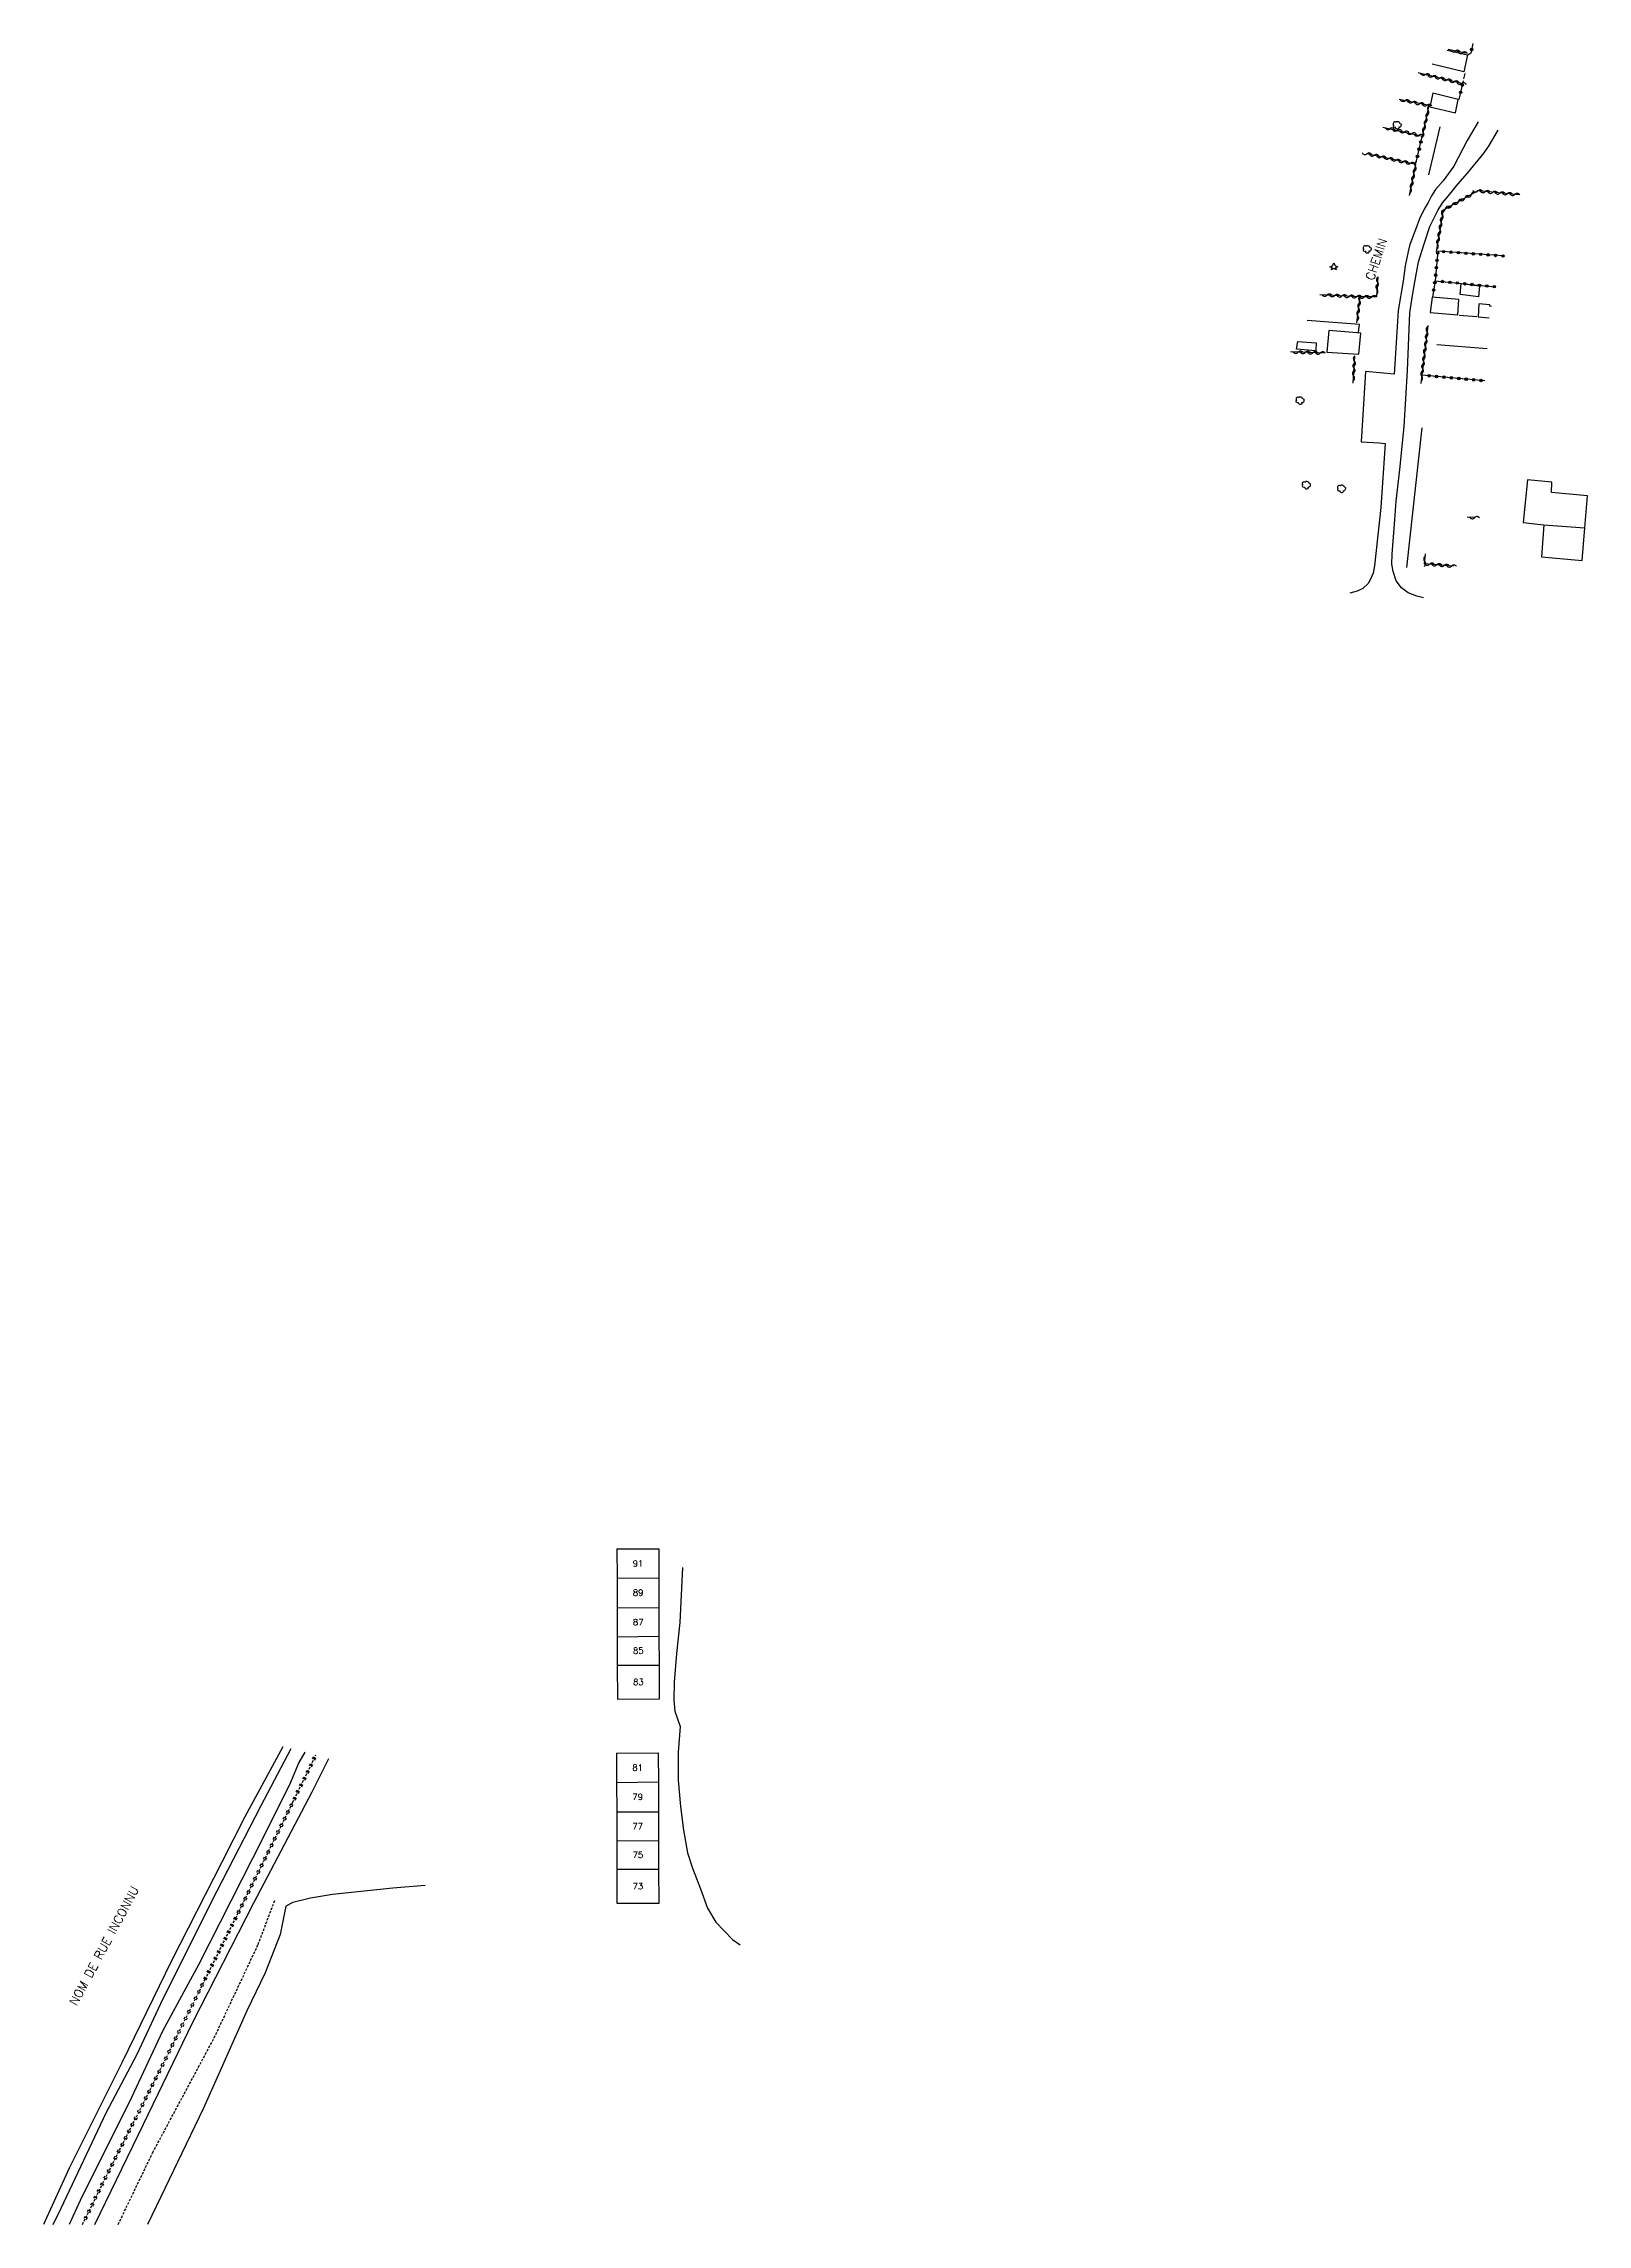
# Model space of a CAD drawing. Header units: millimetres. Extents: x 113146 to 114000, y 125000 to 125994.
# Drawn here: x 113200.4 to 113511.8, y 125000 to 125440 of the extents above; entities that cross this region are included whole.
import ezdxf
from ezdxf.enums import TextEntityAlignment as Align

# ---------------------------------------------------------------- set-up
doc = ezdxf.new("R2010")
doc.units = ezdxf.units.MM
doc.linetypes.add('DASHED', pattern=[0.75, 0.5, -0.25])
doc.layers.get('0').update_dxf_attribs({"linetype": 'CONTINUOUS'})
for name, color, linetype in [('W0008', 7, 'CONTINUOUS'), ('W0070', 7, 'DASHED'), ('W0071', 7, 'CONTINUOUS'), ('W0100', 7, 'CONTINUOUS'), ('W0101', 7, 'CONTINUOUS'), ('W0104', 1, 'CONTINUOUS'), ('W0211', 2, 'CONTINUOUS'), ('W0214', 2, 'CONTINUOUS'), ('W0220', 5, 'DASHED'), ('W0240', 7, 'CONTINUOUS'), ('W0300', 7, 'CONTINUOUS'), ('W0303', 7, 'CONTINUOUS'), ('W0310', 3, 'CONTINUOUS'), ('W0323', 7, 'CONTINUOUS'), ('W0330', 7, 'CONTINUOUS'), ('W0989', 7, 'CONTINUOUS'), ('W0991', 7, 'CONTINUOUS'), ('W1102', 7, 'CONTINUOUS')]:
    doc.layers.add(name, color=color, linetype=linetype)
doc.styles.get("Standard").update_dxf_attribs({"font": 'romans.shx', "width": 0.85})

# ---------------------------------------------------------------- blocks, each defined once
blk = doc.blocks.new('T303')
for p, q in [((-0.77, 0), (-0.28, 0.21)), ((-0.28, -0.21), (-0.77, 0)), ((-0.28, 0.21), (0, 0.83)), ((0, 0.83), (0.28, 0.21)), ((0.28, 0.21), (0.83, 0)), ((0.83, 0), (0.28, -0.21)), ((-0.49, -0.63), (-0.28, -0.21)), ((0, -0.35), (-0.49, -0.63)), ((0.56, -0.63), (0, -0.35)), ((0.28, -0.21), (0.56, -0.63))]:
    blk.add_line(p, q)
blk = doc.blocks.new('T300')
for p, q in [((-0.8, 0.51), (-0.86, 0.34)), ((-0.86, 0.34), (-0.86, 0.17)), ((-0.86, 0.17), (-0.74, 0.06)), ((-0.69, 0.63), (-0.8, 0.51)), ((-0.8, -0.06), (-0.74, 0.06)), ((-0.74, 0.06), (-0.69, 0.11)), ((-0.57, 0.69), (-0.69, 0.63)), ((-0.46, 0.69), (-0.57, 0.69)), ((-0.29, 0.63), (-0.46, 0.69)), ((-0.29, 0.63), (-0.17, 0.74)), ((-0.23, 0.57), (-0.29, 0.63)), ((-0.17, 0.74), (-0.06, 0.8)), ((-0.06, 0.8), (0.06, 0.8)), ((0.06, 0.8), (0.23, 0.74)), ((0.23, 0.74), (0.34, 0.63)), ((0.34, 0.63), (0.4, 0.51)), ((0.46, 0.46), (0.34, 0.46)), ((0.4, 0.51), (0.4, 0.46)), ((0.57, 0.4), (0.46, 0.46)), ((0.57, 0.4), (0.69, 0.29)), ((0.69, 0.29), (0.74, 0.17)), ((0.74, 0.06), (0.69, -0.17)), ((0.74, 0.17), (0.74, 0.06)), ((-0.8, -0.17), (-0.8, -0.06)), ((-0.8, -0.23), (-0.8, -0.17)), ((-0.74, -0.34), (-0.8, -0.23)), ((-0.69, -0.4), (-0.74, -0.34)), ((-0.51, -0.46), (-0.69, -0.4)), ((-0.4, -0.46), (-0.51, -0.46)), ((-0.4, -0.46), (-0.34, -0.46)), ((-0.34, -0.46), (-0.34, -0.4)), ((-0.34, -0.51), (-0.34, -0.46)), ((-0.29, -0.63), (-0.34, -0.51)), ((-0.17, -0.74), (-0.29, -0.63)), ((-0.06, -0.8), (-0.17, -0.74)), ((0.06, -0.8), (-0.06, -0.8)), ((0.17, -0.74), (0.06, -0.8)), ((0.23, -0.69), (0.17, -0.74)), ((0.29, -0.46), (0.23, -0.46)), ((0.29, -0.63), (0.23, -0.69)), ((0.46, -0.4), (0.29, -0.46)), ((0.34, -0.51), (0.29, -0.63)), ((0.34, -0.51), (0.34, -0.46)), ((0.57, -0.34), (0.46, -0.4)), ((0.63, -0.29), (0.57, -0.34)), ((0.69, -0.17), (0.63, -0.29))]:
    blk.add_line(p, q)
blk = doc.blocks.new('t323o')
at = {"color": 0, "linetype": 'Continuous'}
for radius in [0.25, 0.15]:
    blk.add_circle((0, 0), radius, dxfattribs=at)
blk = doc.blocks.new('t310o')
at = {"color": 0, "linetype": 'Continuous'}
for centre, start, end in [((-0.5, 0.38), 216.8699, 323.1304), ((0.5, -0.37), 36.8699, 143.1303)]:
    blk.add_arc(centre, 0.625, start, end, dxfattribs=at)
blk = doc.blocks.new('t220o')
at = {"color": 0, "linetype": 'Continuous'}
for p, q in [((-0.25, 0.25), (0.25, 0.25)), ((-0.25, -0.25), (0.25, -0.25))]:
    blk.add_line(p, q, dxfattribs=at)

msp = doc.modelspace()

# ---------------------------------------------------------------- linework, layer by layer
at = {"layer": 'W0008'}
for points in [[(113465.64, 125381.78), (113465.83, 125383.31), (113455.26, 125384.07)], [(113329.25, 125132.5), (113328.74, 125121.41), (113328.05, 125115.18), (113327.6, 125109.37), (113327.49, 125105.78), (113327.72, 125103.54), (113328.78, 125100.46), (113328.4, 125095.25), (113328.41, 125089.63), (113328.82, 125084.34), (113329.43, 125079.5), (113330.27, 125074.93), (113331.29, 125071.87), (113332.89, 125067.68), (113334.29, 125063.8), (113336.01, 125060.99), (113337.68, 125059.24), (113339.37, 125057.47), (113340.9, 125056.4)], [(113253.04, 125095.3), (113251.87, 125093.21), (113250, 125088.67), (113242.5, 125073.83), (113231.6, 125052.35), (113224.37, 125039), (113218.1, 125025.62), (113207.77, 125004.8), (113205.51, 125000)], [(113210.69, 125000), (113219.48, 125018.01), (113230.46, 125040.8), (113242.81, 125064.88), (113254.56, 125087.26), (113257.92, 125094.02)]]:
    msp.add_lwpolyline(points, dxfattribs=at)
at = {"layer": 'W0070'}
msp.add_lwpolyline([(113215.42, 125000), (113222.37, 125014.46), (113234.78, 125037.63), (113243.64, 125056.45), (113247.03, 125065.41)], dxfattribs=at)
at = {"layer": 'W0071'}
for points in [[(113489.73, 125424.19), (113487.54, 125420.44), (113484.86, 125415.24), (113482.71, 125412.31), (113481.17, 125410.53), (113480.35, 125409.24), (113479.68, 125407.94), (113478.9, 125406.57), (113477.92, 125404.63), (113477.2, 125402.62), (113475.97, 125399.41), (113475.62, 125398.02), (113475.01, 125395.15), (113474.61, 125392.05), (113473.61, 125386.1), (113472.92, 125375.37), (113472.79, 125373.27), (113467.01, 125373.81), (113466.13, 125359.6), (113469.76, 125359.42), (113470.98, 125359.29), (113470.12, 125346.38), (113468.87, 125334.62), (113468.59, 125333.1), (113468.07, 125331.95), (113467.55, 125331.02), (113466.52, 125330.02), (113465.36, 125329.49), (113463.9, 125329.09)], [(113478.72, 125328.14), (113477.38, 125328.52), (113475.63, 125329.16), (113474.3, 125330.15), (113473.22, 125331.6), (113472.6, 125333.44), (113472.32, 125334.95), (113472.41, 125336.98), (113472.92, 125343.9), (113473.23, 125347.65), (113473.96, 125354.07), (113474.84, 125362.75), (113475.48, 125374.01), (113476.01, 125385.65), (113476.5, 125389.12), (113477.04, 125392.23), (113477.75, 125395.91), (113478.88, 125399.59), (113480.03, 125403.08), (113481.61, 125406.3), (113482.58, 125407.87), (113484.07, 125409.6), (113485.69, 125411.58), (113487.63, 125413.81), (113490.97, 125417.92), (113492.01, 125419.41), (113493.8, 125422.48)]]:
    msp.add_lwpolyline(points, dxfattribs=at)
at = {"layer": 'W0100'}
msp.add_lwpolyline([(113503.03, 125342.85), (113502.52, 125336.43), (113510.71, 125335.67), (113511.26, 125342.28), (113511.79, 125348.71), (113504.53, 125349.42), (113504.63, 125351.47), (113499.74, 125351.96), (113498.84, 125343.34)], close=True, dxfattribs=at)
at = {"layer": 'W0101'}
for points in [[(113316.04, 125136.26), (113324.53, 125136.32)], [(113316.04, 125136.26), (113316.05, 125130.34)], [(113324.54, 125130.47), (113324.53, 125136.08), (113324.53, 125136.32)], [(113316.05, 125130.34), (113316.07, 125124.42)], [(113324.56, 125124.43), (113324.54, 125130.47)], [(113316.07, 125124.42), (113316.09, 125118.56)], [(113324.58, 125118.64), (113324.56, 125124.43)], [(113316.09, 125118.56), (113316.1, 125112.85)], [(113324.59, 125112.85), (113324.58, 125118.64)], [(113316.1, 125112.85), (113316.12, 125105.97), (113324.61, 125106), (113324.59, 125112.85)], [(113315.95, 125095.07), (113324.44, 125095.14)], [(113315.95, 125095.07), (113315.96, 125089.16)], [(113324.45, 125089.29), (113324.44, 125094.9), (113324.44, 125095.14)], [(113315.96, 125089.16), (113315.98, 125083.24)], [(113324.47, 125083.25), (113324.45, 125089.29)], [(113315.98, 125083.24), (113315.99, 125077.38)], [(113324.48, 125077.46), (113324.47, 125083.25)], [(113315.99, 125077.38), (113316.01, 125071.66)], [(113324.5, 125071.67), (113324.48, 125077.46)], [(113316.01, 125071.66), (113316.03, 125064.79), (113324.52, 125064.82), (113324.5, 125071.67)]]:
    msp.add_lwpolyline(points, dxfattribs=at)
at = {"layer": 'W0104'}
for points in [[(113483.49, 125438.66), (113487.59, 125437.67), (113486.85, 125434.24), (113480.46, 125435.79)], [(113489.9, 125387.48), (113489.73, 125384.82), (113492.01, 125384.65)], [(113492.46, 125386.94), (113492.12, 125386.97), (113492.12, 125387.24), (113489.9, 125387.48)]]:
    msp.add_lwpolyline(points, dxfattribs=at)
for points in [[(113480.64, 125429.96), (113479.99, 125427.24), (113485.18, 125426), (113485.76, 125428.69), (113480.64, 125429.96)], [(113486.13, 125389.34), (113486.31, 125391.57), (113490.02, 125391.13), (113489.85, 125388.88), (113486.13, 125389.34)], [(113480.46, 125388.8), (113480.11, 125385.72), (113485.67, 125385.27), (113485.84, 125388.33)], [(113459.62, 125382.06), (113459.24, 125377.72), (113465.69, 125377.34), (113466.07, 125381.58)], [(113453.38, 125379.86), (113457.07, 125379.57), (113456.99, 125377.98), (113453.14, 125378.29), (113453.38, 125379.86)]]:
    msp.add_lwpolyline(points, close=True, dxfattribs=at)
at = {"layer": 'W0211'}
msp.add_lwpolyline([(113202.31, 125000), (113203.9, 125003.24), (113213.02, 125022.5), (113219.26, 125034.31), (113224, 125044.57), (113234.22, 125065.1), (113244.25, 125084.54), (113250.34, 125096)], dxfattribs=at)
at = {"layer": 'W0214'}
msp.add_lwpolyline([(113248.64, 125096.35), (113240.95, 125082.22), (113236.32, 125073.1), (113226.17, 125053.15), (113216.17, 125032.6), (113205.56, 125011.34), (113200.37, 125000)], dxfattribs=at)
at = {"layer": 'W0220'}
msp.add_lwpolyline([(113208.23, 125000), (113212.3, 125008.29), (113224.8, 125032.97), (113232.94, 125049.41), (113239.12, 125061.79), (113250.61, 125085.11), (113255.32, 125094.7)], dxfattribs=at)
at = {"layer": 'W0240'}
msp.add_lwpolyline([(113277.33, 125068.39), (113270.84, 125067.83), (113258.68, 125066.52), (113254.21, 125065.81), (113250.63, 125064.92), (113249.26, 125064.19), (113248.06, 125058.51), (113245.05, 125050.77), (113241.39, 125043.08), (113232.62, 125023.43), (113221.33, 125000)], dxfattribs=at)
at = {"layer": 'W0300'}
for points in [[(113482.01, 125423.19), (113479.77, 125413.47)], [(113475.39, 125334.26), (113478.44, 125362.45)]]:
    msp.add_lwpolyline(points, dxfattribs=at)
at = {"layer": 'W0310'}
for points in [[(113487.19, 125438.01), (113483.72, 125438.8)], [(113486.43, 125431.93), (113477.66, 125434.07)], [(113487.07, 125433.94), (113486.79, 125432.88)], [(113470.51, 125423.12), (113478.51, 125421.31), (113479.91, 125427.45), (113473.82, 125428.72)], [(113475.88, 125409.31), (113475.88, 125409.31), (113477.19, 125415.58), (113467.32, 125417.75)], [(113498.12, 125409.45), (113489.69, 125410.25), (113482.67, 125406.36), (113481.31, 125398)], [(113469.51, 125392.94), (113469.23, 125388.87)], [(113469.23, 125388.87), (113465.93, 125388.87), (113457.8, 125389.3)], [(113465.3, 125383.61), (113465.93, 125388.87)], [(113479.61, 125383.12), (113478.38, 125373.08), (113478.21, 125371.41)], [(113458.87, 125377.53), (113451.92, 125377.76)], [(113464.53, 125371.45), (113464.85, 125376.93)], [(113489.06, 125344.33), (113487.55, 125344.42)], [(113484.79, 125334.53), (113478.95, 125335.03), (113479.15, 125337.03)]]:
    msp.add_lwpolyline(points, dxfattribs=at)
at = {"layer": 'W0323'}
for points in [[(113488.7, 125439.96), (113488.31, 125438.04), (113487.71, 125437.6)], [(113486.76, 125432.43), (113485.89, 125428.68)], [(113477.17, 125415.75), (113478.46, 125421.21)], [(113494.79, 125397.12), (113481.64, 125398.07), (113481.07, 125392.12), (113480.58, 125388.79)], [(113481.07, 125392.12), (113491.74, 125391.04), (113493.31, 125390.9)], [(113491.08, 125371.93), (113478.38, 125373.08)]]:
    msp.add_lwpolyline(points, dxfattribs=at)
at = {"layer": 'W0330'}
for points in [[(113489.48, 125384.82), (113485.96, 125385.14)], [(113491.55, 125378.39), (113481.4, 125379.2)]]:
    msp.add_lwpolyline(points, dxfattribs=at)
at = {"layer": 'W1102'}
for points in [[(113503.03, 125342.85), (113511.26, 125342.28)], [(113316.05, 125130.34), (113324.54, 125130.47)], [(113316.07, 125124.42), (113324.56, 125124.43)], [(113316.09, 125118.56), (113324.58, 125118.64)], [(113316.1, 125112.85), (113324.59, 125112.85)], [(113315.96, 125089.16), (113324.45, 125089.29)], [(113315.98, 125083.24), (113324.47, 125083.25)], [(113315.99, 125077.38), (113324.48, 125077.46)], [(113316.01, 125071.66), (113324.5, 125071.67)]]:
    msp.add_lwpolyline(points, dxfattribs=at)

# ---------------------------------------------------------------- block references
at = {"layer": 'W0220'}
for p, rotation in [((113253.66, 125091.32), 63.87558090108868), ((113254.32, 125092.67), 63.87558090108868), ((113254.98, 125094.02), 63.87558090108868), ((113251.02, 125085.94), 63.87558090108868), ((113251.68, 125087.28), 63.87558090108868), ((113252.34, 125088.63), 63.87558090108868), ((113253, 125089.98), 63.87558090108868), ((113249.03, 125081.9), 63.76513760090117), ((113249.69, 125083.24), 63.76513760090117), ((113250.36, 125084.59), 63.76513760090117), ((113247.04, 125077.86), 63.76513760090117), ((113247.7, 125079.21), 63.76513760090117), ((113248.37, 125080.55), 63.76513760090117), ((113245.05, 125073.83), 63.76513760090117), ((113245.71, 125075.17), 63.76513760090117), ((113246.38, 125076.52), 63.76513760090117), ((113242.4, 125068.44), 63.76513760090117), ((113243.06, 125069.79), 63.76513760090117), ((113243.73, 125071.14), 63.76513760090117), ((113244.39, 125072.48), 63.76513760090117), ((113240.41, 125064.41), 63.76513760090117), ((113241.07, 125065.75), 63.76513760090117), ((113241.74, 125067.1), 63.76513760090117), ((113238.41, 125060.38), 63.46086781119406), ((113239.08, 125061.72), 63.46086781119406), ((113239.75, 125063.06), 63.76513760090117), ((113235.73, 125055.01), 63.46086781119406), ((113236.4, 125056.35), 63.46086781119406), ((113237.07, 125057.69), 63.46086781119406), ((113237.74, 125059.03), 63.46086781119406), ((113233.72, 125050.98), 63.46086781119406), ((113234.39, 125052.32), 63.46086781119406), ((113235.06, 125053.67), 63.46086781119406), ((113231.72, 125046.95), 63.67098548444667), ((113232.39, 125048.3), 63.67098548444667), ((113233.05, 125049.64), 63.46086781119406), ((113229.72, 125042.92), 63.67098548444667), ((113230.39, 125044.26), 63.67098548444667), ((113231.05, 125045.61), 63.67098548444667), ((113227.06, 125037.54), 63.67098548444667), ((113227.73, 125038.88), 63.67098548444667), ((113228.39, 125040.23), 63.67098548444667), ((113229.06, 125041.57), 63.67098548444667), ((113225.07, 125033.51), 63.67098548444667), ((113225.73, 125034.85), 63.67098548444667), ((113226.4, 125036.2), 63.67098548444667), ((113223.04, 125029.49), 63.13666626775257), ((113223.72, 125030.83), 63.13666626775257), ((113224.39, 125032.17), 63.13666626775257), ((113221.01, 125025.48), 63.13666626775257), ((113221.68, 125026.81), 63.13666626775257), ((113222.36, 125028.15), 63.13666626775257), ((113218.29, 125020.12), 63.13666626775257), ((113218.97, 125021.46), 63.13666626775257), ((113219.65, 125022.8), 63.13666626775257), ((113220.33, 125024.14), 63.13666626775257), ((113216.26, 125016.11), 63.13666626775257), ((113216.94, 125017.45), 63.13666626775257), ((113217.62, 125018.79), 63.13666626775257), ((113214.23, 125012.09), 63.13666626775257), ((113214.9, 125013.43), 63.13666626775257), ((113215.58, 125014.77), 63.13666626775257), ((113211.54, 125006.73), 63.85208101115973), ((113212.2, 125008.08), 63.85208101115973), ((113212.87, 125009.42), 63.13666626775257), ((113213.55, 125010.76), 63.13666626775257), ((113209.55, 125002.69), 63.85208101115973), ((113210.21, 125004.04), 63.85208101115973), ((113210.87, 125005.39), 63.85208101115973), ((113208.89, 125001.35), 63.85208101115973)]:
    msp.add_blockref('t220o', p, dxfattribs=dict(at, rotation=rotation))
at = {"layer": 'W0300'}
for p in [(113473.46, 125423.48), (113467.42, 125398.46), (113453.88, 125367.93), (113455.15, 125350.88), (113462.24, 125350.15)]:
    msp.add_blockref('T300', p, dxfattribs=at)
at = {"layer": 'W0303'}
msp.add_blockref('T303', (113460.63, 125394.93), dxfattribs=at)
at = {"layer": 'W0310'}
for p, rotation in [((113485.18, 125438.47), 167.220783248806), ((113486.64, 125438.13), 167.220783248806), ((113479.12, 125433.72), 166.2478432981069), ((113480.58, 125433.36), 166.2478432981069), ((113482.04, 125433), 166.2478432981069), ((113483.49, 125432.65), 166.2478432981069), ((113484.95, 125432.29), 166.2478432981069), ((113486.41, 125431.93), 166.2478432981069), ((113475.03, 125428.47), 168.1653984013763), ((113476.5, 125428.16), 168.1653984013763), ((113477.96, 125427.85), 168.1653984013763), ((113479.43, 125427.55), 168.1653984013763), ((113479.36, 125425), 77.15136113898629), ((113479.69, 125426.46), 77.15136113898629), ((113471.97, 125422.79), 347.219979673335), ((113473.43, 125422.46), 347.219979673335), ((113474.89, 125422.13), 347.219979673335), ((113476.36, 125421.8), 347.219979673335), ((113477.82, 125421.46), 347.219979673335), ((113478.69, 125422.08), 77.15136113898629), ((113479.02, 125423.54), 77.15136113898629), ((113467.33, 125417.75), 167.6017781971528), ((113468.8, 125417.43), 167.6017781971528), ((113470.26, 125417.11), 167.6017781971528), ((113471.73, 125416.78), 167.6017781971528), ((113473.19, 125416.46), 167.6017781971528), ((113474.66, 125416.14), 167.6017781971528), ((113476.12, 125415.82), 167.6017781971528), ((113477.1, 125415.18), 78.19033204379721), ((113476.18, 125410.78), 78.19033204379721), ((113476.49, 125412.25), 78.19033204379721), ((113476.8, 125413.72), 78.19033204379721), ((113483.14, 125406.62), 209.0226852218442), ((113484.45, 125407.34), 209.0226852218442), ((113485.76, 125408.07), 209.0226852218442), ((113487.07, 125408.8), 209.0226852218442), ((113488.39, 125409.53), 209.0226852218442), ((113489.7, 125410.25), 174.5704889568681), ((113491.19, 125410.1), 174.5704889568681), ((113492.69, 125409.96), 174.5704889568681), ((113494.18, 125409.82), 174.5704889568681), ((113495.67, 125409.68), 174.5704889568681), ((113497.17, 125409.54), 174.5704889568681), ((113482.04, 125402.44), 260.7501594671263), ((113482.28, 125403.92), 260.7501594671263), ((113482.52, 125405.4), 260.7501594671263), ((113481.55, 125399.48), 260.7501594671263), ((113481.8, 125400.96), 260.7501594671263), ((113469.33, 125390.37), 266.0606171492169), ((113469.44, 125391.86), 266.0606171492169), ((113459.29, 125389.22), 176.992673379441), ((113460.79, 125389.14), 176.992673379441), ((113462.29, 125389.06), 176.992673379441), ((113463.79, 125388.98), 176.992673379441), ((113465.28, 125388.91), 176.992673379441), ((113465.48, 125385.1), 83.14992617608839), ((113465.66, 125386.59), 83.14992617608839), ((113465.84, 125388.08), 83.14992617608839), ((113466.78, 125388.87), 179.9999999994941), ((113468.28, 125388.87), 179.9999999994941), ((113479.27, 125380.35), 263.0231260644153), ((113479.45, 125381.83), 263.0231260644153), ((113453.42, 125377.71), 178.0579942907991), ((113454.92, 125377.66), 178.0579942907991), ((113456.42, 125377.61), 178.0579942907991), ((113457.92, 125377.56), 178.0579942907991), ((113464.8, 125375.95), 86.58263375574722), ((113478.72, 125375.88), 263.0231260644153), ((113478.91, 125377.37), 263.0231260644153), ((113479.09, 125378.86), 263.0231260644153), ((113464.62, 125372.95), 86.58263375574722), ((113464.71, 125374.45), 86.58263375574722), ((113478.36, 125372.9), 264.2766734985633), ((113478.54, 125374.39), 263.0231260644153), ((113489.05, 125344.33), 176.4780357752973), ((113479, 125335.53), 84.36891723463421), ((113479.94, 125334.94), 175.1297232582581), ((113481.43, 125334.82), 175.1297232582581), ((113482.93, 125334.69), 175.1297232582581), ((113484.42, 125334.56), 175.1297232582581)]:
    msp.add_blockref('t310o', p, dxfattribs=dict(at, rotation=rotation))
at = {"layer": 'W0323'}
for p, rotation in [((113488.46, 125438.78), 258.5227069329902), ((113486.23, 125430.14), 256.9084436695135), ((113486.57, 125431.6), 256.9084436695135), ((113477.52, 125417.21), 76.76883707525981), ((113477.86, 125418.67), 76.76883707525981), ((113478.2, 125420.13), 76.76883707525981), ((113481.32, 125394.75), 264.5601220916568), ((113481.46, 125396.24), 264.5601220916568), ((113481.61, 125397.73), 264.5601220916568), ((113482.8, 125397.99), 175.8873514242682), ((113484.29, 125397.88), 175.8873514242682), ((113485.79, 125397.77), 175.8873514242682), ((113487.29, 125397.66), 175.8873514242682), ((113488.78, 125397.56), 175.8873514242682), ((113490.28, 125397.45), 175.8873514242682), ((113491.77, 125397.34), 175.8873514242682), ((113493.27, 125397.23), 175.8873514242682), ((113494.77, 125397.13), 175.8873514242682), ((113480.8, 125390.28), 261.6092885860805), ((113481.02, 125391.76), 261.6092885860805), ((113481.18, 125393.25), 264.5601220916568), ((113482.56, 125391.96), 354.2133677384019), ((113484.06, 125391.81), 354.2133677384019), ((113485.55, 125391.66), 354.2133677384019), ((113487.04, 125391.51), 354.2133677384019), ((113488.53, 125391.36), 354.2133677384019), ((113490.03, 125391.21), 354.2133677384019), ((113491.52, 125391.06), 354.2133677384019), ((113493.01, 125390.92), 354.9106806615953), ((113479.87, 125372.95), 174.8032494067818), ((113481.37, 125372.81), 174.8032494067818), ((113482.86, 125372.67), 174.8032494067818), ((113484.36, 125372.54), 174.8032494067818), ((113485.85, 125372.4), 174.8032494067818), ((113487.34, 125372.27), 174.8032494067818), ((113488.84, 125372.13), 174.8032494067818), ((113490.33, 125372), 174.8032494067818)]:
    msp.add_blockref('t323o', p, dxfattribs=dict(at, rotation=rotation))

# ---------------------------------------------------------------- texts
at = {"layer": 'W0989'}
for s, rotation, p in [('CHEMIN', 71.7634, (113468.68, 125392.05)), ('NOM DE RUE INCONNU', 61.8456, (113207.03, 125043.99))]:
    msp.add_text(s, height=1.75, rotation=rotation, dxfattribs=at).set_placement(p)
at = {"layer": 'W0991'}
for s, p in [('91', (113320.29, 125133.33)), ('89', (113320.31, 125127.45)), ('87', (113320.32, 125121.5)), ('85', (113320.34, 125115.74)), ('83', (113320.35, 125109.41)), ('81', (113320.2, 125092.15)), ('79', (113320.22, 125086.26)), ('77', (113320.23, 125080.32)), ('75', (113320.25, 125074.56)), ('73', (113320.26, 125068.23))]:
    msp.add_text(s, height=1.25, dxfattribs=at).set_placement(p, align=Align.MIDDLE_CENTER)

doc.saveas('drawing.dxf')
